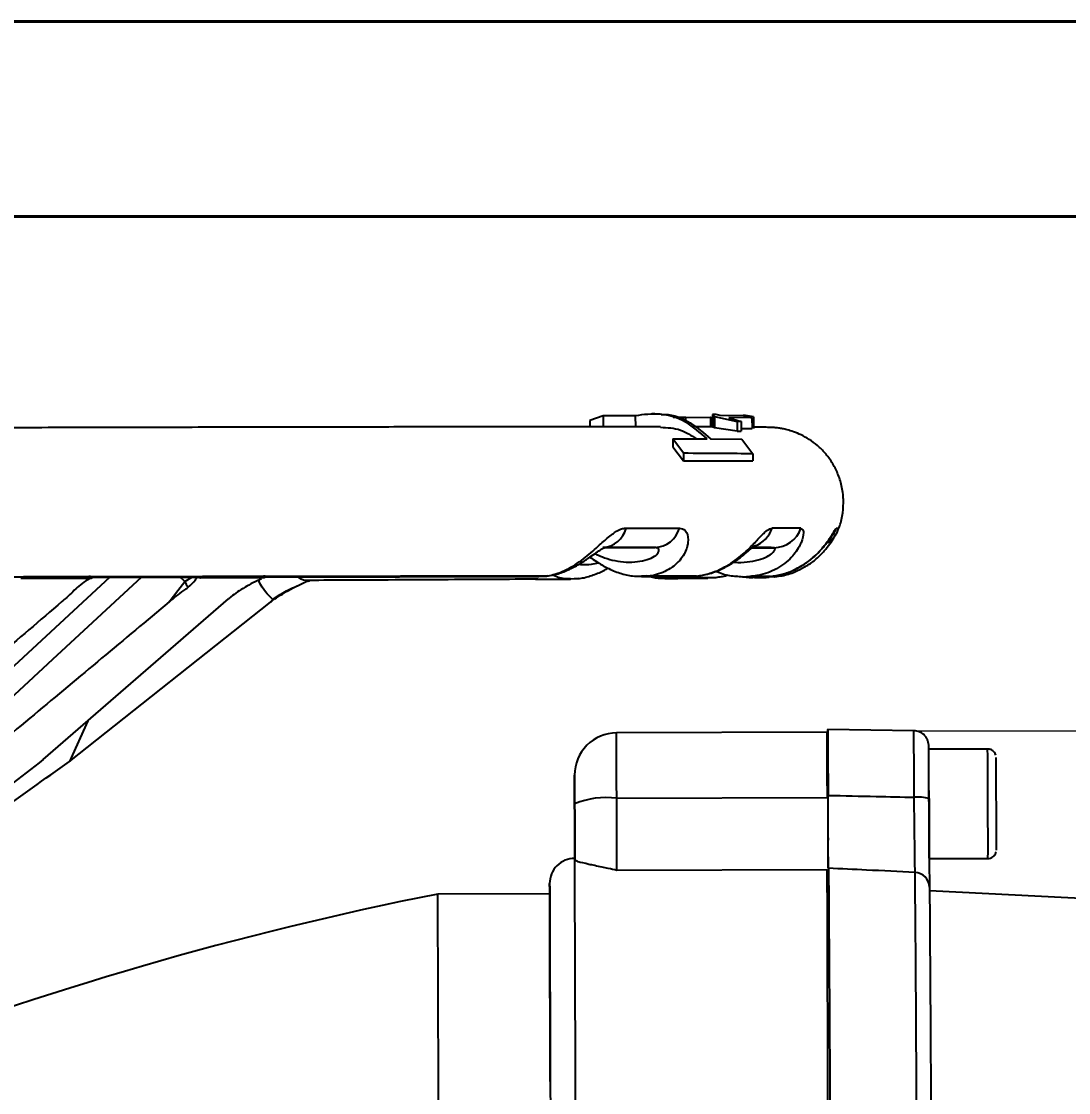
# Model space of a CAD drawing. Header units: millimetres. Extents: x 2104 to 4053, y 855 to 2233.
# Drawn here: x 3514.5 to 3638.9, y 2105.7 to 2233 of the extents above; entities that cross this region are included whole.
import ezdxf

# ---------------------------------------------------------------- set-up
doc = ezdxf.new("R2010")
doc.units = ezdxf.units.MM
for name, color, linetype, lineweight in [('AM_BOR', 7, 'Continuous', 50), ('标注', 3, 'Continuous', 13), ('粗实线', 7, 'Continuous', 40)]:
    doc.layers.add(name, color=color, linetype=linetype, lineweight=lineweight)
doc.styles.add('SLDTEXTSTYLE1', font='txt.shx', dxfattribs={"width": 0.7, "bigfont": 'gbcbig.shx'})
doc.dimstyles.new('SLDDIMSTYLE12$0', dxfattribs={"dimtxt": 12, "dimasz": 10, "dimexe": 0, "dimexo": 0.0625, "dimgap": 0.875, "dimtad": 1, "dimdec": 1, "dimlfac": 1.8, "dimrnd": 1e-09, "dimzin": 12, "dimdsep": 46, "dimtxsty": 'SLDTEXTSTYLE1', "dimcen": 0.09, "dimdle": 8.16, "dimclrd": 3, "dimclre": 3, "dimadec": 0, "dimazin": 3, "dimtfac": 1, "dimtdec": 1, "dimtofl": 0, "dimtmove": 0, "dimatfit": 3, "dimfxl": 0, "dimfrac": 2, "dimtolj": 1, "dimlwd": 5, "dimlwe": 5, "dimarcsym": 0})

# ---------------------------------------------------------------- blocks, each defined once
blk = doc.blocks.new('*D75')
at = {"layer": 'Defpoints', "color": 0, "transparency": 16777216}
for p in [(3620.54, 2148.72), (3610.92, 1920.69), (3812.35, 1920.69)]:
    blk.add_point(p, dxfattribs=at)
at = {"layer": '标注', "color": 3, "lineweight": 5, "transparency": 16777216}
blk.add_line((3620.61, 2148.72), (3812.35, 2148.72), dxfattribs=at)
at = {"layer": '标注', "color": 3, "linetype": 'Continuous', "lineweight": 5, "transparency": 16777216}
for p, q in [((3812.35, 2138.72), (3812.35, 1930.69)), ((3610.98, 1920.69), (3812.35, 1920.69))]:
    blk.add_line(p, q, dxfattribs=at)
at = {"layer": '标注', "color": 3, "transparency": 16777216}
for points in [[(3810.68, 2138.72), (3814.01, 2138.72), (3812.35, 2148.72)], [(3810.68, 1930.69), (3814.01, 1930.69), (3812.35, 1920.69)]]:
    blk.add_solid(points, dxfattribs=at)
at = {"layer": '标注', "color": 0, "transparency": 16777216, "insert": (3806.47, 2034.7), "char_height": 10, "attachment_point": 5, "rotation": 90, "style": 'SLDTEXTSTYLE1'}
blk.add_mtext('\\A1;230', dxfattribs=at)
blk = doc.blocks.new('rA3')
at = {"layer": '粗实线'}
for p, q in [((753.384, 421.26), (333.384, 421.26)), ((748.384, 416.26), (358.384, 416.26))]:
    blk.add_line(p, q, dxfattribs=at)

msp = doc.modelspace()

# ---------------------------------------------------------------- linework, layer by layer
at = {"color": 7, "linetype": 'Continuous', "lineweight": 25}
for p, q in [((3583.632, 2186.16), (3582.035, 2185.59)), ((3582.035, 2185.59), (3582.038, 2184.843)), ((3587.438, 2186.161), (3583.632, 2186.16)), ((3583.632, 2186.16), (3583.636, 2184.843)), ((3587.438, 2186.161), (3587.442, 2184.842)), ((3591.932, 2185.982), (3593.391, 2185.995)), ((3593.391, 2185.995), (3592.634, 2185.748)), ((3593.391, 2185.995), (3593.392, 2185.495)), ((3596.378, 2185.952), (3593.391, 2185.931)), ((3596.378, 2185.952), (3596.382, 2184.83)), ((3596.603, 2185.875), (3596.378, 2185.952)), ((3596.601, 2186.325), (3596.859, 2186.052)), ((3597.063, 2186.323), (3596.601, 2186.325)), ((3596.601, 2186.325), (3596.606, 2184.827)), ((3596.859, 2186.052), (3599.554, 2185.481)), ((3596.859, 2186.052), (3596.863, 2184.725)), ((3597.532, 2186.184), (3597.063, 2186.323)), ((3600.302, 2186.169), (3597.532, 2186.184)), ((3601.306, 2185.921), (3598.555, 2185.939)), ((3598.555, 2185.939), (3598.587, 2185.93)), ((3598.587, 2185.93), (3600.019, 2185.479)), ((3600.019, 2185.479), (3599.554, 2185.481)), ((3599.554, 2185.481), (3599.558, 2184.311)), ((3600.019, 2185.479), (3600.023, 2184.31)), ((3601.502, 2186.015), (3600.283, 2186.211)), ((3600.302, 2186.169), (3601.306, 2185.921)), ((3601.306, 2185.921), (3601.31, 2184.639)), ((3601.502, 2186.015), (3601.506, 2184.651)), ((3596.863, 2184.725), (3596.634, 2184.816)), ((3599.558, 2184.311), (3596.863, 2184.725)), ((3599.558, 2184.311), (3600.023, 2184.31)), ((3600.022, 2184.645), (3601.31, 2184.639)), ((3593.151, 2181.697), (3591.906, 2183.432)), ((3591.906, 2183.432), (3595.967, 2183.414)), ((3591.906, 2183.432), (3591.909, 2182.477)), ((3596.371, 2183.412), (3600.083, 2183.393)), ((3600.083, 2183.393), (3601.399, 2181.641)), ((3591.909, 2182.477), (3593.153, 2180.809)), ((3593.151, 2181.697), (3593.153, 2180.809)), ((3601.399, 2181.641), (3601.401, 2180.8)), ((3583.795, 2170.476), (3589.783, 2170.501)), ((3601.336, 2170.468), (3603.906, 2170.478)), ((3505.9, 2149.308), (3525.014, 2167.001)), ((3522.503, 2167.034), (3515.282, 2167.017)), ((3515.282, 2167.017), (3515.335, 2166.874)), ((3515.335, 2166.874), (3522.276, 2166.896)), ((3522.276, 2166.896), (3522.503, 2167.034)), ((3522.967, 2166.985), (3522.774, 2166.866)), ((3533.883, 2166.466), (3533.315, 2167.021)), ((3533.883, 2166.466), (3534.805, 2167.016)), ((3535.788, 2166.897), (3535.799, 2167.015)), ((3535.788, 2166.897), (3543.367, 2166.914)), ((3543.233, 2167.077), (3536.645, 2167.064)), ((3536.645, 2167.064), (3536.655, 2166.939)), ((3536.655, 2166.939), (3543.021, 2166.956)), ((3543.021, 2166.956), (3543.233, 2167.076)), ((3543.573, 2167.032), (3543.367, 2166.914)), ((3548.591, 2166.498), (3548.802, 2166.616)), ((3548.649, 2166.589), (3548.591, 2166.498)), ((3576.448, 2167.081), (3576.72, 2167.083)), ((3576.72, 2167.083), (3577.047, 2167.12)), ((3577.047, 2167.12), (3576.802, 2167.093)), ((3579.791, 2166.774), (3580.55, 2166.815)), ((3580.188, 2166.795), (3580.514, 2166.797)), ((3580.741, 2166.826), (3580.43, 2166.787)), ((3580.514, 2166.797), (3580.741, 2166.826)), ((3588.971, 2167.087), (3588.171, 2167.081)), ((3588.823, 2167.121), (3588.971, 2167.087)), ((3589.049, 2167.096), (3588.823, 2167.121)), ((3588.971, 2167.087), (3594.646, 2167.082)), ((3594.727, 2167.091), (3589.049, 2167.096)), ((3594.646, 2167.082), (3594.854, 2167.114)), ((3596.844, 2166.907), (3596.056, 2166.902)), ((3597.034, 2166.94), (3596.844, 2166.907)), ((3596.895, 2166.944), (3597.212, 2166.984)), ((3596.926, 2166.916), (3597.034, 2166.94)), ((3600.206, 2167.053), (3600.519, 2167.019)), ((3601.234, 2167.093), (3601.268, 2167.062)), ((3601.346, 2167.071), (3601.234, 2167.093)), ((3603.954, 2167.001), (3603.336, 2166.996)), ((3603.42, 2167.043), (3603.45, 2167.053)), ((3604.03, 2167.032), (3603.954, 2167.001)), ((3603.972, 2167.008), (3604.033, 2167.01)), ((3604.033, 2167.01), (3604.03, 2167.032)), ((3517.077, 2145.311), (3539.082, 2164.388)), ((3520.17, 2145.067), (3544.077, 2163.996)), ((3539.359, 2164.632), (3539.082, 2164.388)), ((3544.077, 2163.996), (3544.35, 2164.332)), ((3544.077, 2163.996), (3544.375, 2164.235)), ((3522.364, 2149.894), (3520.17, 2145.067)), ((3610.202, 2148.542), (3585.202, 2148.463)), ((3620.543, 2148.717), (3610.311, 2148.864)), ((3629.318, 2146.533), (3622.318, 2146.511)), ((3630.271, 2145.818), (3630.197, 2146.015)), ((3610.329, 2143.973), (3610.216, 2143.973)), ((3585.227, 2140.698), (3610.226, 2140.777)), ((3610.242, 2135.973), (3610.354, 2135.973)), ((3622.359, 2133.511), (3629.359, 2133.533)), ((3610.253, 2132.198), (3585.254, 2132.119)), ((3610.362, 2132.068), (3610.258, 2132.1)), ((3577.262, 2129.343), (3563.968, 2129.301)), ((3773.65, 2122.223), (3622.404, 2129.672))]:
    msp.add_line(p, q, dxfattribs=at)
at = {"color": 7, "linetype": 'Continuous', "lineweight": 25, "flags": 128}
for points in [[(3586.353, 2172.805), (3587.191, 2172.806), (3588.015, 2172.806), (3588.826, 2172.806), (3589.625, 2172.806), (3590.41, 2172.806), (3591.182, 2172.806), (3591.94, 2172.806), (3592.686, 2172.806)], [(3589.783, 2170.501), (3589.054, 2170.501), (3588.312, 2170.501), (3587.557, 2170.501), (3586.789, 2170.501), (3586.008, 2170.501), (3585.215, 2170.501), (3584.409, 2170.5), (3583.59, 2170.5)], [(3528.726, 2166.972), (3518.154, 2157.179), (3507.898, 2147.683)], [(3532.031, 2164.03), (3533.068, 2165.394), (3533.883, 2166.466)], [(3585.227, 2140.698), (3585.221, 2142.483), (3585.216, 2144.144), (3585.211, 2145.61), (3585.207, 2146.82), (3585.204, 2147.722), (3585.203, 2148.277), (3585.202, 2148.463)], [(3610.313, 2143.973), (3610.311, 2144.516), (3610.309, 2145.991), (3610.307, 2147.208), (3610.307, 2148.116), (3610.308, 2148.676), (3610.311, 2148.864), (3610.315, 2148.671), (3610.319, 2148.107), (3610.325, 2147.195), (3610.331, 2145.974), (3610.338, 2144.496), (3610.344, 2142.826), (3610.351, 2141.033)], [(3622.342, 2136.011), (3622.345, 2135.565), (3622.35, 2134.592), (3622.354, 2133.91), (3622.358, 2133.557), (3622.36, 2133.553), (3622.362, 2133.896), (3622.362, 2134.569), (3622.361, 2135.536), (3622.359, 2136.743), (3622.355, 2138.127), (3622.351, 2139.613), (3622.346, 2141.12), (3622.341, 2142.567), (3622.336, 2143.876), (3622.33, 2144.977), (3622.326, 2145.81), (3622.324, 2146.071)], [(3610.352, 2135.723), (3610.354, 2135.911), (3610.354, 2136.459), (3610.353, 2137.319), (3610.35, 2138.416), (3610.347, 2139.65), (3610.343, 2140.914), (3610.338, 2142.094), (3610.334, 2143.085), (3610.33, 2143.8), (3610.327, 2144.175), (3610.324, 2144.177), (3610.324, 2143.973)], [(3585.254, 2132.119), (3585.252, 2132.513), (3585.25, 2133.145), (3585.248, 2134), (3585.244, 2135.056), (3585.24, 2136.287), (3585.236, 2137.661), (3585.231, 2139.144), (3585.227, 2140.698)], [(3610.349, 2135.973), (3610.349, 2135.914), (3610.352, 2135.723)], [(3580.25, 2133.349), (3580.249, 2133.438), (3580.249, 2133.501), (3580.249, 2133.537), (3580.249, 2133.547)], [(3580.34, 2104.683), (3580.327, 2108.747), (3580.315, 2112.545), (3580.304, 2116.061), (3580.294, 2119.284), (3580.285, 2122.202), (3580.277, 2124.805), (3580.27, 2127.082), (3580.263, 2129.026), (3580.258, 2130.63), (3580.254, 2131.888), (3580.251, 2132.795), (3580.25, 2133.349)], [(3610.392, 2132.371), (3610.406, 2131.139), (3610.421, 2129.546), (3610.437, 2127.599), (3610.454, 2125.305), (3610.472, 2122.672), (3610.49, 2119.71), (3610.509, 2116.43), (3610.529, 2112.846), (3610.549, 2108.969), (3610.569, 2104.815), (3610.59, 2100.399), (3610.612, 2095.738), (3610.633, 2090.849), (3610.655, 2085.75), (3610.677, 2080.462), (3610.698, 2075.003), (3610.72, 2069.393), (3610.741, 2063.655), (3610.762, 2057.809), (3610.783, 2051.878)], [(3621.077, 2051.789), (3621.056, 2057.691), (3621.035, 2063.508), (3621.014, 2069.219), (3620.992, 2074.8), (3620.971, 2080.233), (3620.949, 2085.496), (3620.928, 2090.569), (3620.906, 2095.434), (3620.885, 2100.072), (3620.864, 2104.466), (3620.844, 2108.6), (3620.824, 2112.457), (3620.804, 2116.023), (3620.785, 2119.286), (3620.767, 2122.232), (3620.749, 2124.851), (3620.732, 2127.133), (3620.716, 2129.07), (3620.702, 2130.653), (3620.688, 2131.877)], [(3564.051, 2102.985), (3564.039, 2106.869), (3564.027, 2110.482), (3564.017, 2113.809), (3564.007, 2116.839), (3563.999, 2119.56), (3563.991, 2121.962), (3563.985, 2124.036), (3563.979, 2125.774), (3563.975, 2127.171), (3563.971, 2128.22), (3563.969, 2128.917), (3563.968, 2129.262), (3563.968, 2129.301)], [(3577.339, 2105.097), (3577.327, 2108.833), (3577.316, 2112.292), (3577.306, 2115.459), (3577.297, 2118.325), (3577.289, 2120.877), (3577.282, 2123.108), (3577.276, 2125.007), (3577.271, 2126.569), (3577.267, 2127.787), (3577.264, 2128.657), (3577.263, 2129.176), (3577.262, 2129.343)], [(3622.398, 2130.112), (3622.412, 2128.91), (3622.427, 2127.356), (3622.442, 2125.455), (3622.459, 2123.215), (3622.476, 2120.644), (3622.494, 2117.751), (3622.513, 2114.548), (3622.532, 2111.047), (3622.552, 2107.26), (3622.572, 2103.202), (3622.592, 2098.888), (3622.613, 2094.335), (3622.634, 2089.559), (3622.655, 2084.578), (3622.676, 2079.412), (3622.698, 2074.079), (3622.719, 2068.599), (3622.74, 2062.993), (3622.76, 2057.282), (3622.78, 2051.488)]]:
    msp.add_lwpolyline(points, dxfattribs=at)
at = {"color": 7, "linetype": 'Continuous', "lineweight": 25}
for centre, radius, start, end in [((3583.398, 2173.539), 3.045, 273.61426, 346.05263), ((3589.639, 2173.662), 3.165, 272.60164, 344.30287), ((3600.434, 2173.926), 3.463, 290.28626, 340.90491), ((3599.618, 403.442), 1769.357, 89.756818, 89.867599), ((3603.865, 2173.939), 3.462, 270.69377, 340.47257), ((3607.972, 2173.999), 3.562, 318.96421, 339.37274), ((3611.378, 2171.378), 1.369, 80.42439, 93.03813), ((3596.972, 548.219), 1622.274, 89.75509, 89.842169), ((3535.848, 2167.152), 2.081, 199.23424, 221.42629), ((3542.739, 2163.87), 1.676, 12.57601, 16.01971), ((3585.218, 2143.463), 5, 90.18036, 180.18036), ((2674.084, 2140.002), 946.499, 0.048893, 0.527554), ((1514.348, 2134.373), 2108.01, 0.170586, 0.315836), ((2246.255, 2135.687), 1383.105, 359.910754, 0.449286), ((2338.057, 2135.973), 1292.299, 359.936319, 0.424018), ((2751.244, 2137.274), 871.108, 359.916926, 0.443114), ((3584.029, 2130.415), 10.353, 83.35892, 111.53776), ((3621.031, 2135.958), 4.873, 74.3176, 95.28582), ((3580.258, 2130.547), 3, 90.18036, 180.18036), ((3620.614, 2130.095), 1.784, 0.56874, 87.64469), ((3645.059, 1720.521), 416.745, 101.22027, 111.15509), ((3460.918, 2033.685), 80, 10.30621, 79.69381), ((3460.92, 2033.688), 78.5, 10.30621, 79.69381)]:
    msp.add_arc(centre, radius, start, end, dxfattribs=at)
for points, knots in [([(3595.967, 2183.414), (3595.15, 2184.142), (3593.516, 2185.597), (3590.447, 2186.547), (3588.421, 2186.287), (3587.438, 2186.161)], [0, 0, 0, 0, 0.3398767, 0.6797801, 1, 1, 1, 1]), ([(3589.773, 2186.388), (3589.694, 2186.388), (3589.577, 2186.388), (3589.44, 2186.388), (3589.396, 2186.388)], [0, 0, 0, 0, 0.6751357, 1, 1, 1, 1]), ([(3590.528, 2186.286), (3590.671, 2186.296), (3591.862, 2186.374), (3594.02, 2185.475), (3595.603, 2184.086), (3596.371, 2183.412)], [0, 0, 0, 0, 0.0656886, 0.5467379, 1, 1, 1, 1]), ([(3590.446, 2184.84), (3589.815, 2184.84), (3588.253, 2184.842), (3585.435, 2184.843), (3582.045, 2184.843), (3578.375, 2184.842), (3574.449, 2184.84), (3570.27, 2184.837), (3565.849, 2184.833), (3561.195, 2184.827), (3556.319, 2184.82), (3551.231, 2184.813), (3545.942, 2184.804), (3540.465, 2184.794), (3534.811, 2184.783), (3528.992, 2184.771), (3523.023, 2184.758), (3516.915, 2184.744), (3510.682, 2184.729), (3504.339, 2184.713), (3497.899, 2184.696), (3491.376, 2184.679), (3484.784, 2184.661), (3478.14, 2184.642), (3471.456, 2184.622), (3464.748, 2184.601), (3458.031, 2184.58), (3451.32, 2184.559), (3444.628, 2184.536), (3437.972, 2184.514), (3431.366, 2184.491), (3424.825, 2184.467), (3418.363, 2184.443), (3411.994, 2184.419), (3405.732, 2184.395), (3399.591, 2184.371), (3393.586, 2184.346), (3387.728, 2184.321), (3382.032, 2184.297), (3376.509, 2184.272), (3371.172, 2184.248), (3366.032, 2184.223), (3361.102, 2184.199), (3356.391, 2184.176), (3351.911, 2184.152), (3347.671, 2184.129), (3343.68, 2184.106), (3339.947, 2184.084), (3336.481, 2184.062), (3333.289, 2184.041), (3330.377, 2184.02), (3327.751, 2184), (3325.418, 2183.981), (3323.381, 2183.963), (3321.644, 2183.945), (3320.206, 2183.928), (3319.069, 2183.912), (3318.196, 2183.894), (3317.763, 2183.883), (3317.34, 2183.861), (3317.004, 2183.834), (3316.584, 2183.783), (3316.066, 2183.695), (3315.352, 2183.523), (3314.467, 2183.219), (3313.461, 2182.736), (3312.412, 2182.046), (3311.391, 2181.133), (3310.466, 2179.993), (3309.715, 2178.657), (3309.195, 2177.176), (3308.934, 2175.565), (3308.975, 2173.918), (3309.317, 2172.335), (3309.89, 2170.93), (3310.638, 2169.716), (3311.509, 2168.696), (3312.455, 2167.869), (3313.425, 2167.23), (3314.367, 2166.767), (3315.213, 2166.461), (3315.918, 2166.278), (3316.447, 2166.179), (3316.743, 2166.138), (3316.84, 2166.128), (3316.859, 2166.126)], [0, 0, 0, 0, 0.0110684, 0.0273711, 0.0436679, 0.0599607, 0.0762506, 0.0925385, 0.1088249, 0.12511, 0.1413943, 0.1576779, 0.1739609, 0.1902435, 0.2065257, 0.2228075, 0.2390892, 0.2553706, 0.2716519, 0.287933, 0.304214, 0.320495, 0.3367758, 0.3530566, 0.3693373, 0.3856181, 0.4018988, 0.4181795, 0.4344602, 0.4507409, 0.4670217, 0.4833025, 0.4995834, 0.5158643, 0.5321454, 0.5484266, 0.5647079, 0.5809894, 0.5972711, 0.613553, 0.6298353, 0.6461179, 0.662401, 0.6786847, 0.694969, 0.7112543, 0.7275406, 0.7438285, 0.7601184, 0.7764109, 0.7927073, 0.8090091, 0.8253193, 0.8416426, 0.8579882, 0.874375, 0.8908477, 0.9075372, 0.9250134, 0.9304388, 0.9336287, 0.9354293, 0.9371416, 0.9389823, 0.9413668, 0.9441481, 0.9471667, 0.9505105, 0.9540906, 0.9578127, 0.9616135, 0.9654544, 0.9696284, 0.9735231, 0.9771757, 0.9806185, 0.9838633, 0.9869091, 0.9897422, 0.9923293, 0.9945963, 0.9964557, 0.998026, 0.9996193, 1, 1, 1, 1]), ([(3590.44, 2184.785), (3591.247, 2184.751), (3592.78, 2184.688), (3594.094, 2183.827), (3594.716, 2183.42)], [0, 0, 0, 0, 0.52676, 1, 1, 1, 1]), ([(3596.635, 2184.829), (3596.484, 2184.829), (3595.877, 2184.831), (3595.127, 2184.833), (3594.564, 2184.834)], [0, 0, 0, 0, 0.2477954, 1, 1, 1, 1]), ([(3603.948, 2184.747), (3603.826, 2184.755), (3603.58, 2184.772), (3603.329, 2184.779), (3602.926, 2184.79), (3602.314, 2184.799), (3601.628, 2184.805), (3601.31, 2184.808)], [0, 0, 0, 0, 0.095523, 0.192934, 0.3993126, 0.7212411, 1, 1, 1, 1]), ([(3611.57, 2172.707), (3611.625, 2172.829), (3611.896, 2173.431), (3612.124, 2174.613), (3612.225, 2176.22), (3612.012, 2177.814), (3611.537, 2179.301), (3610.861, 2180.602), (3610.039, 2181.709), (3609.121, 2182.623), (3608.155, 2183.345), (3607.193, 2183.886), (3606.296, 2184.259), (3605.524, 2184.492), (3604.912, 2184.624), (3604.462, 2184.695), (3604.147, 2184.73), (3604.016, 2184.741), (3603.948, 2184.747)], [0, 0, 0, 0, 0.0224033, 0.1107529, 0.1996642, 0.2922655, 0.3789402, 0.4605091, 0.5374297, 0.6098026, 0.6774495, 0.7398445, 0.7957765, 0.8429996, 0.8814778, 0.9170424, 0.9568281, 1, 1, 1, 1]), ([(3601.399, 2181.641), (3600.181, 2181.65), (3597.741, 2181.668), (3594.683, 2181.688), (3593.151, 2181.697)], [0, 0, 0, 0, 0.4988716, 1, 1, 1, 1]), ([(3593.153, 2180.809), (3594.502, 2180.808), (3597.203, 2180.806), (3599.807, 2180.803), (3601.128, 2180.8), (3601.401, 2180.8)], [0, 0, 0, 0, 0.4414628, 0.8844871, 1, 1, 1, 1]), ([(3576.802, 2167.093), (3577.023, 2167.128), (3577.924, 2167.274), (3579.541, 2167.919), (3581.476, 2169.246), (3583.09, 2170.7), (3584.216, 2171.723), (3585.118, 2172.4), (3585.785, 2172.754), (3586.209, 2172.792), (3586.353, 2172.805)], [0, 0, 0, 0, 0.0622967, 0.2544254, 0.4482378, 0.6229599, 0.7582503, 0.8249276, 0.9404672, 1, 1, 1, 1]), ([(3592.686, 2172.806), (3592.931, 2172.749), (3593.266, 2172.671), (3593.664, 2172.085), (3593.763, 2171.453), (3593.599, 2170.417), (3593.082, 2169.246), (3591.68, 2167.92), (3590.188, 2167.278), (3589.269, 2167.131), (3589.049, 2167.096)], [0, 0, 0, 0, 0.1281763, 0.1753176, 0.3410351, 0.3773525, 0.5525415, 0.7468717, 0.9395136, 1, 1, 1, 1]), ([(3594.727, 2167.091), (3594.966, 2167.126), (3595.974, 2167.273), (3597.745, 2167.913), (3599.764, 2169.24), (3601.294, 2170.692), (3602.236, 2171.714), (3602.915, 2172.39), (3603.369, 2172.743), (3603.621, 2172.781), (3603.706, 2172.793)], [0, 0, 0, 0, 0.0596207, 0.2522975, 0.446663, 0.6218836, 0.7575601, 0.8244278, 0.9402973, 1, 1, 1, 1]), ([(3607.127, 2172.782), (3607.238, 2172.725), (3607.389, 2172.646), (3607.445, 2172.059), (3607.313, 2171.427), (3606.843, 2170.39), (3606.033, 2169.218), (3604.303, 2167.891), (3602.6, 2167.253), (3601.583, 2167.105), (3601.346, 2167.071)], [0, 0, 0, 0, 0.128421, 0.1756524, 0.3416863, 0.3780729, 0.5535965, 0.748298, 0.9413079, 1, 1, 1, 1]), ([(3603.499, 2167.052), (3603.743, 2167.086), (3604.794, 2167.233), (3606.603, 2167.87), (3608.567, 2169.196), (3609.91, 2170.648), (3610.602, 2171.669), (3611.012, 2172.343), (3611.222, 2172.695), (3611.284, 2172.732), (3611.306, 2172.745)], [0, 0, 0, 0, 0.0583818, 0.2513124, 0.4459339, 0.6213853, 0.7572406, 0.8241965, 0.9402186, 1, 1, 1, 1]), ([(3610.112, 2170.952), (3610.184, 2170.991), (3610.471, 2171.146), (3610.939, 2171.594), (3611.38, 2172.149), (3611.519, 2172.572), (3611.565, 2172.712)], [0, 0, 0, 0, 0.1098117, 0.4367008, 0.8138713, 1, 1, 1, 1]), ([(3607.099, 2168.287), (3607.295, 2168.394), (3607.919, 2168.732), (3608.779, 2169.456), (3609.633, 2170.327), (3610.195, 2171.042), (3610.522, 2171.505), (3610.651, 2171.69), (3610.641, 2171.676), (3610.638, 2171.672)], [0, 0, 0, 0, 0.1031835, 0.327259, 0.5349571, 0.7272753, 0.8633776, 0.9681747, 1, 1, 1, 1]), ([(3607.545, 2168.193), (3607.628, 2168.234), (3608.153, 2168.493), (3608.968, 2169.151), (3609.911, 2170.07), (3610.583, 2170.938), (3610.986, 2171.58), (3611.105, 2171.796), (3611.138, 2171.857)], [0, 0, 0, 0, 0.0444842, 0.2809703, 0.513973, 0.7245857, 0.9224641, 1, 1, 1, 1]), ([(3576.941, 2167.11), (3577.38, 2167.185), (3578.29, 2167.339), (3579.622, 2167.874), (3580.888, 2168.571), (3581.947, 2169.288), (3582.784, 2169.89), (3583.355, 2170.274), (3583.723, 2170.488), (3583.848, 2170.531), (3583.819, 2170.524), (3583.813, 2170.523)], [0, 0, 0, 0, 0.1546631, 0.3201764, 0.4853736, 0.6359501, 0.7419072, 0.8393548, 0.9077958, 0.9795367, 1, 1, 1, 1]), ([(3582.637, 2169.781), (3582.7, 2169.749), (3583.056, 2169.567), (3583.877, 2169.225), (3585.063, 2168.896), (3586.379, 2168.736), (3587.677, 2168.778), (3588.836, 2169.014), (3589.723, 2169.403), (3590.21, 2169.865), (3590.27, 2170.185), (3590.163, 2170.404), (3589.991, 2170.493), (3589.816, 2170.499), (3589.783, 2170.501)], [0, 0, 0, 0, 0.0193919, 0.1098729, 0.2227186, 0.3520096, 0.4829803, 0.6051243, 0.717075, 0.8072624, 0.8781643, 0.9075764, 0.9824053, 1, 1, 1, 1]), ([(3594.772, 2167.109), (3595.222, 2167.176), (3596.176, 2167.319), (3597.57, 2167.849), (3598.885, 2168.56), (3599.991, 2169.344), (3600.849, 2170.054), (3601.382, 2170.513), (3601.677, 2170.744), (3601.691, 2170.753), (3601.697, 2170.757)], [0, 0, 0, 0, 0.1518535, 0.3217939, 0.4888299, 0.6436787, 0.7766944, 0.8856962, 0.9561426, 1, 1, 1, 1]), ([(3599.125, 2168.762), (3599.169, 2168.756), (3599.707, 2168.691), (3600.7, 2168.767), (3602.019, 2168.985), (3603.084, 2169.379), (3603.772, 2169.84), (3604.005, 2170.161), (3604.065, 2170.38), (3604.013, 2170.47), (3603.923, 2170.476), (3603.906, 2170.478)], [0, 0, 0, 0, 0.0173765, 0.2159827, 0.4012039, 0.5709679, 0.7077298, 0.8152466, 0.8598474, 0.9733192, 1, 1, 1, 1]), ([(3580.741, 2168.518), (3580.811, 2168.507), (3581.279, 2168.433), (3582.064, 2168.476), (3582.788, 2168.628), (3583.063, 2168.686)], [0, 0, 0, 0, 0.0979895, 0.6563286, 1, 1, 1, 1]), ([(3582.053, 2169.369), (3582.309, 2169.183), (3582.953, 2168.718), (3584.149, 2168.015), (3585.583, 2167.424), (3586.949, 2167.084), (3587.79, 2167.075), (3588.133, 2167.071)], [0, 0, 0, 0, 0.1454076, 0.3649113, 0.6112803, 0.8414821, 1, 1, 1, 1]), ([(3580.625, 2166.819), (3580.689, 2166.822), (3581.239, 2166.846), (3582.257, 2167.155), (3583.38, 2167.581), (3583.992, 2167.945), (3584.17, 2168.051)], [0, 0, 0, 0, 0.0523402, 0.4483993, 0.8389377, 1, 1, 1, 1]), ([(3597.032, 2167.69), (3597.166, 2167.629), (3597.801, 2167.339), (3598.624, 2167.128), (3599.299, 2167.099), (3599.426, 2167.093)], [0, 0, 0, 0, 0.1788001, 0.8449304, 1, 1, 1, 1]), ([(3603.498, 2167.068), (3603.961, 2167.137), (3604.944, 2167.283), (3606.167, 2167.726), (3606.853, 2168.139), (3607.099, 2168.287)], [0, 0, 0, 0, 0.36357638, 0.7722098, 1, 1, 1, 1]), ([(3604.029, 2167.045), (3604.317, 2167.073), (3605.135, 2167.15), (3606.342, 2167.538), (3607.173, 2167.99), (3607.545, 2168.193)], [0, 0, 0, 0, 0.23062256, 0.65492981, 1, 1, 1, 1]), ([(3514.525, 2166.975), (3511.081, 2166.966), (3504.194, 2166.948), (3493.435, 2166.918), (3482.411, 2166.885), (3474.23, 2166.86), (3469.788, 2166.845), (3469.108, 2166.843)], [0, 0, 0, 0, 0.236148, 0.472296, 0.7142868, 0.9562775, 1, 1, 1, 1]), ([(3514.423, 2166.844), (3514.732, 2166.845), (3517.552, 2166.852), (3520.315, 2166.86), (3522.774, 2166.866)], [0, 0, 0, 0, 0.1096151, 1, 1, 1, 1]), ([(3515.281, 2167.017), (3515.196, 2167.016), (3515.024, 2167.014), (3514.759, 2166.997), (3514.6, 2166.982), (3514.529, 2166.976), (3514.525, 2166.975)], [0, 0, 0, 0, 0.3372236, 0.6766903, 0.9820291, 1, 1, 1, 1]), ([(3514.525, 2166.975), (3514.633, 2166.951), (3514.907, 2166.889), (3515.174, 2166.88), (3515.335, 2166.875)], [0, 0, 0, 0, 0.3954754, 1, 1, 1, 1]), ([(3522.892, 2166.959), (3522.543, 2166.766), (3521.837, 2166.376), (3521.356, 2165.969), (3521.113, 2165.763)], [0, 0, 0, 0, 0.4943982, 1, 1, 1, 1]), ([(3522.275, 2166.896), (3522.416, 2166.902), (3522.662, 2166.911), (3522.865, 2166.971), (3522.953, 2166.997)], [0, 0, 0, 0, 0.5695891, 1, 1, 1, 1]), ([(3522.953, 2166.997), (3522.937, 2167.002), (3522.902, 2167.014), (3522.761, 2167.03), (3522.606, 2167.034), (3522.518, 2167.034), (3522.503, 2167.034)], [0, 0, 0, 0, 0.26877191, 0.61978527, 0.93394694, 1, 1, 1, 1]), ([(3522.774, 2166.866), (3522.808, 2166.881), (3522.847, 2166.899), (3522.865, 2166.921), (3522.868, 2166.924)], [0, 0, 0, 0, 0.8717125, 1, 1, 1, 1]), ([(3522.892, 2166.959), (3525.014, 2166.964), (3529.262, 2166.974), (3533.341, 2166.982), (3535.383, 2166.987)], [0, 0, 0, 0, 0.499379, 1, 1, 1, 1]), ([(3535.4, 2166.987), (3533.362, 2166.983), (3529.28, 2166.974), (3525.028, 2166.965), (3522.9, 2166.96)], [0, 0, 0, 0, 0.4993771, 1, 1, 1, 1]), ([(3522.9, 2166.96), (3522.906, 2166.96), (3522.948, 2166.965), (3522.958, 2166.976), (3522.967, 2166.985)], [0, 0, 0, 0, 0.1361429, 1, 1, 1, 1]), ([(3535.935, 2167.027), (3533.82, 2167.022), (3529.584, 2167.013), (3525.165, 2167.002), (3522.953, 2166.997)], [0, 0, 0, 0, 0.4993344, 1, 1, 1, 1]), ([(3522.967, 2166.985), (3525.148, 2166.99), (3529.514, 2167.001), (3533.703, 2167.01), (3535.799, 2167.015)], [0, 0, 0, 0, 0.4993488, 1, 1, 1, 1]), ([(3534.287, 2165.775), (3534.618, 2166.067), (3535.083, 2166.479), (3535.315, 2166.873), (3535.383, 2166.987)], [0, 0, 0, 0, 0.7104184, 1, 1, 1, 1]), ([(3535.799, 2167.015), (3535.711, 2167.008), (3535.568, 2166.996), (3535.447, 2166.99), (3535.4, 2166.987)], [0, 0, 0, 0, 0.6152189, 1, 1, 1, 1]), ([(3535.4, 2166.987), (3535.527, 2166.955), (3535.654, 2166.922), (3535.787, 2166.898), (3535.788, 2166.897)], [0, 0, 0, 0, 0.9958126, 1, 1, 1, 1]), ([(3536.645, 2167.064), (3536.565, 2167.063), (3536.404, 2167.061), (3536.149, 2167.045), (3535.999, 2167.032), (3535.935, 2167.027)], [0, 0, 0, 0, 0.3631012, 0.7286878, 1, 1, 1, 1]), ([(3535.935, 2167.027), (3536.034, 2167.005), (3536.284, 2166.951), (3536.515, 2166.943), (3536.655, 2166.939)], [0, 0, 0, 0, 0.3958954, 1, 1, 1, 1]), ([(3543.014, 2166.787), (3542.326, 2166.455), (3540.872, 2165.752), (3539.882, 2165.019), (3539.359, 2164.632)], [0, 0, 0, 0, 0.47250817, 1, 1, 1, 1]), ([(3544.35, 2164.332), (3543.749, 2164.894), (3543.117, 2165.485), (3542.709, 2166.566), (3542.689, 2166.62)], [0, 0, 0, 0, 0.9502721, 1, 1, 1, 1]), ([(3543.021, 2166.956), (3543.138, 2166.961), (3543.344, 2166.969), (3543.506, 2167.021), (3543.575, 2167.043)], [0, 0, 0, 0, 0.5731343, 1, 1, 1, 1]), ([(3543.575, 2167.043), (3543.574, 2167.044), (3543.566, 2167.053), (3543.512, 2167.066), (3543.381, 2167.076), (3543.274, 2167.076), (3543.233, 2167.076)], [0, 0, 0, 0, 0.0879745, 0.4367096, 0.7861811, 1, 1, 1, 1]), ([(3543.436, 2167.003), (3544.508, 2167.005), (3547.989, 2167.012), (3553.665, 2167.022), (3560.249, 2167.032), (3565.978, 2167.04), (3569.308, 2167.044), (3570.744, 2167.045)], [0, 0, 0, 0, 0.1060467, 0.3446078, 0.5841048, 0.8206023, 1, 1, 1, 1]), ([(3570.677, 2167.045), (3569.335, 2167.044), (3566.165, 2167.04), (3560.692, 2167.033), (3554.342, 2167.023), (3548.541, 2167.013), (3544.823, 2167.006), (3543.444, 2167.004)], [0, 0, 0, 0, 0.1682541, 0.3975565, 0.6302285, 0.8629006, 1, 1, 1, 1]), ([(3543.573, 2167.032), (3545.668, 2167.036), (3549.865, 2167.044), (3556.873, 2167.057), (3564.48, 2167.069), (3571.384, 2167.078), (3575.249, 2167.081), (3576.72, 2167.083)], [0, 0, 0, 0, 0.1665134, 0.3335205, 0.5873875, 0.8430166, 1, 1, 1, 1]), ([(3576.802, 2167.093), (3573.966, 2167.09), (3568.268, 2167.085), (3559.463, 2167.072), (3551.192, 2167.058), (3546.118, 2167.048), (3543.575, 2167.043)], [0, 0, 0, 0, 0.2970422, 0.5969281, 0.7980268, 1, 1, 1, 1]), ([(3544.35, 2164.332), (3544.799, 2164.633), (3545.731, 2165.257), (3547.317, 2165.976), (3548.316, 2166.442), (3548.633, 2166.589)], [0, 0, 0, 0, 0.3877953, 0.80600492, 1, 1, 1, 1]), ([(3544.375, 2164.235), (3544.952, 2164.627), (3546.129, 2165.428), (3547.793, 2166.197), (3548.64, 2166.589)], [0, 0, 0, 0, 0.4901607, 1, 1, 1, 1]), ([(3548.635, 2166.588), (3548.218, 2166.572), (3547.776, 2166.554), (3547.412, 2166.987), (3547.392, 2167.011)], [0, 0, 0, 0, 0.9445287, 1, 1, 1, 1]), ([(3575.861, 2166.731), (3574.063, 2166.72), (3570.463, 2166.7), (3564.482, 2166.667), (3557.341, 2166.631), (3551.836, 2166.604), (3548.64, 2166.589)], [0, 0, 0, 0, 0.2273243, 0.4550912, 0.6837518, 1, 1, 1, 1]), ([(3570.479, 2167.037), (3571.662, 2167.038), (3573.577, 2167.04), (3575.323, 2167.041), (3575.99, 2167.041)], [0, 0, 0, 0, 0.6180929, 1, 1, 1, 1]), ([(3575.588, 2166.723), (3576.417, 2166.728), (3577.863, 2166.736), (3579.169, 2166.744), (3579.726, 2166.747)], [0, 0, 0, 0, 0.57339965, 1, 1, 1, 1]), ([(3576.448, 2167.081), (3576.578, 2167.073), (3576.728, 2167.064), (3576.877, 2167.097), (3576.897, 2167.101)], [0, 0, 0, 0, 0.8672427, 1, 1, 1, 1]), ([(3579.726, 2166.785), (3579.5, 2166.775), (3578.715, 2166.742), (3578.032, 2167.03), (3577.546, 2167.235)], [0, 0, 0, 0, 0.2881067, 1, 1, 1, 1]), ([(3588.171, 2167.042), (3589.134, 2167.041), (3591.063, 2167.04), (3592.892, 2167.037), (3593.708, 2167.036), (3593.769, 2167.035)], [0, 0, 0, 0, 0.47930773, 0.96076317, 1, 1, 1, 1]), ([(3589.165, 2167.041), (3589.264, 2167.012), (3589.822, 2166.851), (3590.395, 2166.839), (3590.866, 2166.829)], [0, 0, 0, 0, 0.178972, 1, 1, 1, 1]), ([(3589.5, 2167.041), (3589.747, 2166.964), (3590.253, 2166.807), (3590.75, 2166.843), (3591.004, 2166.861)], [0, 0, 0, 0, 0.4902569, 1, 1, 1, 1]), ([(3591.004, 2166.822), (3591.054, 2166.822), (3592.063, 2166.829), (3593.737, 2166.842), (3595.37, 2166.856), (3596.044, 2166.862), (3596.056, 2166.862)], [0, 0, 0, 0, 0.0253147, 0.50790424, 0.99075699, 1, 1, 1, 1]), ([(3594.503, 2167.073), (3594.529, 2167.072), (3594.6, 2167.07), (3594.671, 2167.087), (3594.716, 2167.098)], [0, 0, 0, 0, 0.36429344, 1, 1, 1, 1]), ([(3596.056, 2166.902), (3595.78, 2166.882), (3595.254, 2166.845), (3594.775, 2167), (3594.547, 2167.073)], [0, 0, 0, 0, 0.5251384, 1, 1, 1, 1]), ([(3597.212, 2166.984), (3597.415, 2167.001), (3597.842, 2167.037), (3598.252, 2167.181), (3598.467, 2167.257)], [0, 0, 0, 0, 0.4748567, 1, 1, 1, 1]), ([(3601.268, 2167.062), (3600.711, 2166.997), (3600.096, 2166.925), (3599.491, 2167.074), (3599.434, 2167.088)], [0, 0, 0, 0, 0.9055177, 1, 1, 1, 1]), ([(3600.274, 2167.014), (3600.466, 2167.013), (3601.115, 2167.009), (3601.817, 2167.003), (3602.19, 2166.998), (3602.342, 2166.996)], [0, 0, 0, 0, 0.1985537, 0.6736783, 1, 1, 1, 1]), ([(3600.522, 2167.011), (3600.6, 2166.991), (3600.961, 2166.897), (3601.33, 2166.934), (3601.619, 2166.963)], [0, 0, 0, 0, 0.2163902, 1, 1, 1, 1]), ([(3601.268, 2167.062), (3601.461, 2167.061), (3602.381, 2167.056), (3602.961, 2167.049), (3603.42, 2167.043)], [0, 0, 0, 0, 0.2101504, 1, 1, 1, 1]), ([(3603.499, 2167.052), (3603.25, 2167.055), (3602.707, 2167.062), (3601.824, 2167.068), (3601.346, 2167.071)], [0, 0, 0, 0, 0.458701, 1, 1, 1, 1]), ([(3601.619, 2166.923), (3601.813, 2166.926), (3602.391, 2166.934), (3602.901, 2166.944), (3603.225, 2166.955), (3603.336, 2166.959)], [0, 0, 0, 0, 0.2490051, 0.7442479, 1, 1, 1, 1]), ([(3521.113, 2165.763), (3520.646, 2165.302), (3520.071, 2164.735), (3519.412, 2164.167), (3519.287, 2164.06)], [0, 0, 0, 0, 0.8106117, 1, 1, 1, 1]), ([(3532.031, 2164.03), (3532.589, 2164.483), (3533.305, 2165.065), (3534.11, 2165.646), (3534.287, 2165.775)], [0, 0, 0, 0, 0.7792531, 1, 1, 1, 1]), ([(3519.287, 2164.06), (3514.049, 2159.586), (3503.648, 2150.701), (3493.242, 2141.834), (3488.076, 2137.432)], [0, 0, 0, 0, 0.50351983, 1, 1, 1, 1]), ([(3532.031, 2164.03), (3526.678, 2159.561), (3515.92, 2150.58), (3505.161, 2141.614), (3499.756, 2137.11)], [0, 0, 0, 0, 0.4976728, 1, 1, 1, 1]), ([(3622.326, 2145.99), (3622.326, 2146.01), (3622.324, 2146.319), (3622.321, 2146.671), (3622.319, 2146.883), (3622.317, 2146.97), (3622.314, 2147.02), (3622.31, 2147.081), (3622.292, 2147.246), (3622.227, 2147.517), (3622.049, 2147.9), (3621.719, 2148.298), (3621.199, 2148.633), (3620.783, 2148.687), (3620.573, 2148.713)], [0, 0, 0, 0, 0.0166733, 0.25794, 0.5007533, 0.5437233, 0.5609278, 0.5738977, 0.5910236, 0.6481528, 0.7069012, 0.797085, 0.897562, 1, 1, 1, 1]), ([(3630.197, 2146.015), (3630.151, 2146.087), (3630.041, 2146.256), (3629.775, 2146.441), (3629.509, 2146.541), (3629.354, 2146.523), (3629.317, 2146.519)], [0, 0, 0, 0, 0.2368829, 0.5635181, 0.8968275, 1, 1, 1, 1]), ([(3517.077, 2145.311), (3514.35, 2143.196), (3509.848, 2139.706), (3505.345, 2136.236), (3503.571, 2134.868)], [0, 0, 0, 0, 0.6058604, 1, 1, 1, 1]), ([(3505.66, 2134.702), (3507.567, 2136.059), (3512.404, 2139.504), (3517.241, 2142.968), (3520.17, 2145.067)], [0, 0, 0, 0, 0.3942257, 1, 1, 1, 1]), ([(3580.229, 2140.045), (3580.227, 2140.489), (3580.224, 2141.409), (3580.221, 2142.54), (3580.218, 2143.308), (3580.218, 2143.402), (3580.218, 2143.447)], [0, 0, 0, 0, 0.2416654, 0.5, 0.7583346, 1, 1, 1, 1]), ([(3580.218, 2143.447), (3580.218, 2143.4), (3580.218, 2143.302), (3580.221, 2142.53), (3580.224, 2141.395), (3580.227, 2140.475), (3580.229, 2140.03)], [0, 0, 0, 0, 0.2416654, 0.5, 0.7583346, 1, 1, 1, 1]), ([(3610.392, 2132.371), (3610.389, 2132.654), (3610.384, 2133.218), (3610.373, 2135.24), (3610.362, 2137.891), (3610.354, 2139.985), (3610.351, 2141.033)], [0, 0, 0, 0, 0.2500466, 0.4994486, 0.7493959, 1, 1, 1, 1]), ([(3610.351, 2141.033), (3612.261, 2140.991), (3615.671, 2140.916), (3619.082, 2140.842), (3620.583, 2140.81)], [0, 0, 0, 0, 0.56, 1, 1, 1, 1]), ([(3620.688, 2131.877), (3620.685, 2132.168), (3620.679, 2132.748), (3620.654, 2134.841), (3620.622, 2137.586), (3620.596, 2139.735), (3620.583, 2140.81)], [0, 0, 0, 0, 0.2497435, 0.4995348, 0.7496229, 1, 1, 1, 1]), ([(3622.349, 2140.649), (3622.352, 2139.7), (3622.358, 2137.805), (3622.369, 2135.206), (3622.379, 2132.877), (3622.39, 2130.977), (3622.396, 2130.401), (3622.398, 2130.112)], [0, 0, 0, 0, 0.1872716, 0.3736538, 0.5608014, 0.7799695, 1, 1, 1, 1]), ([(3610.332, 2135.973), (3610.333, 2135.773), (3610.335, 2134.681), (3610.336, 2133.286), (3610.334, 2132.705), (3610.333, 2132.415)], [0, 0, 0, 0, 0.1010678, 0.5499297, 1, 1, 1, 1]), ([(3629.356, 2133.548), (3629.399, 2133.544), (3629.557, 2133.529), (3629.8, 2133.623), (3630.035, 2133.784), (3630.189, 2133.966), (3630.279, 2134.137), (3630.321, 2134.257), (3630.331, 2134.312), (3630.332, 2134.317)], [0, 0, 0, 0, 0.0949917, 0.3497825, 0.5539791, 0.7260298, 0.8702758, 0.9861493, 1, 1, 1, 1]), ([(3585.254, 2132.119), (3584.906, 2132.196), (3584.312, 2132.328), (3583.423, 2132.512), (3582.642, 2132.675), (3581.601, 2132.897), (3580.54, 2133.141), (3580.341, 2133.283), (3580.25, 2133.349)], [0, 0, 0, 0, 0.1463774, 0.2506702, 0.3830859, 0.5005108, 0.7689886, 1, 1, 1, 1]), ([(3620.688, 2131.877), (3618.766, 2131.969), (3615.334, 2132.134), (3611.902, 2132.299), (3610.392, 2132.371)], [0, 0, 0, 0, 0.56, 1, 1, 1, 1]), ([(3577.259, 2130.538), (3577.259, 2130.456), (3577.259, 2130.29), (3577.264, 2128.857), (3577.271, 2126.508), (3577.282, 2123.138), (3577.296, 2118.776), (3577.312, 2113.476), (3577.332, 2107.314), (3577.354, 2100.387), (3577.377, 2092.841), (3577.403, 2084.812), (3577.429, 2076.442), (3577.456, 2067.765), (3577.485, 2058.772), (3577.514, 2049.434), (3577.545, 2039.76), (3577.576, 2029.875), (3577.607, 2019.921), (3577.638, 2010.086), (3577.668, 2000.517), (3577.697, 1991.358), (3577.724, 1982.765), (3577.749, 1974.856), (3577.771, 1967.644), (3577.785, 1963.435), (3577.791, 1961.349)], [0, 0, 0, 0, 0.03995482, 0.08064697, 0.12202754, 0.16441326, 0.2070901, 0.25, 0.29290784, 0.33558471, 0.37797245, 0.41935105, 0.4600437, 0.5, 0.53995431, 0.58064697, 0.62202754, 0.66441326, 0.7070901, 0.75, 0.79290784, 0.83558471, 0.87797245, 0.91935105, 0.9600442, 1, 1, 1, 1]), ([(3577.262, 2129.343), (3577.261, 2129.61), (3577.259, 2130.393), (3577.259, 2130.481), (3577.259, 2130.538)], [0, 0, 0, 0, 0.34217927, 1, 1, 1, 1]), ([(3474.626, 2113.09), (3477.262, 2112.539), (3482.533, 2111.439), (3490.177, 2108.788), (3497.531, 2105.437), (3504.505, 2101.348), (3511.034, 2096.581), (3517.044, 2091.177), (3522.498, 2085.204), (3527.252, 2078.68), (3530.36, 2073.771), (3531.648, 2070.959), (3531.816, 2070.592)], [0, 0, 0, 0, 0.109293, 0.218586, 0.327879, 0.4371719, 0.5464649, 0.6557579, 0.7650509, 0.8743439, 0.9836369, 1, 1, 1, 1])]:
    msp.add_open_spline(points, degree=3, knots=knots, dxfattribs=at)
for points in [[(3610.202, 2148.542), (3610.202, 2148.431), (3610.203, 2148.209), (3610.209, 2146.461), (3610.217, 2143.925), (3610.223, 2141.826), (3610.226, 2140.777)], [(3580.25, 2133.349), (3580.246, 2134.386), (3580.24, 2136.461), (3580.232, 2138.85), (3580.229, 2140.045)], [(3580.229, 2140.03), (3580.232, 2138.835), (3580.24, 2136.443), (3580.246, 2134.364), (3580.25, 2133.325)], [(3610.507, 2051.855), (3610.496, 2055.156), (3610.475, 2061.756), (3610.445, 2071.327), (3610.416, 2080.528), (3610.389, 2089.248), (3610.363, 2097.4), (3610.34, 2104.899), (3610.318, 2111.666), (3610.299, 2117.63), (3610.283, 2122.735), (3610.27, 2126.904), (3610.26, 2130.184), (3610.256, 2131.527), (3610.253, 2132.198)]]:
    msp.add_open_spline(points, degree=3, dxfattribs=at)

# ---------------------------------------------------------------- block references
at = {"layer": 'AM_BOR', "xscale": 4.640625, "yscale": 4.640625, "zscale": 4.640625}
msp.add_blockref('rA3', (557.304, 278.129), dxfattribs=at)

# ---------------------------------------------------------------- dimensions: what is measured, and where the dimension line sits
at = {"layer": '标注'}
dim = msp.add_linear_dim(base=(3812.348, 1920.69), p1=(3620.543, 2148.717), p2=(3610.919, 1920.69), angle=90, text='230', dimstyle='SLDDIMSTYLE12$0', override={"dimtxt": 10, "dimtdec": 3, "dimtzin": 0}, dxfattribs=at)
dim.commit()
dim.dimension.update_dxf_attribs({"geometry": '*D75', "text_midpoint": (3806.473, 2034.704)})

doc.saveas('drawing.dxf')
